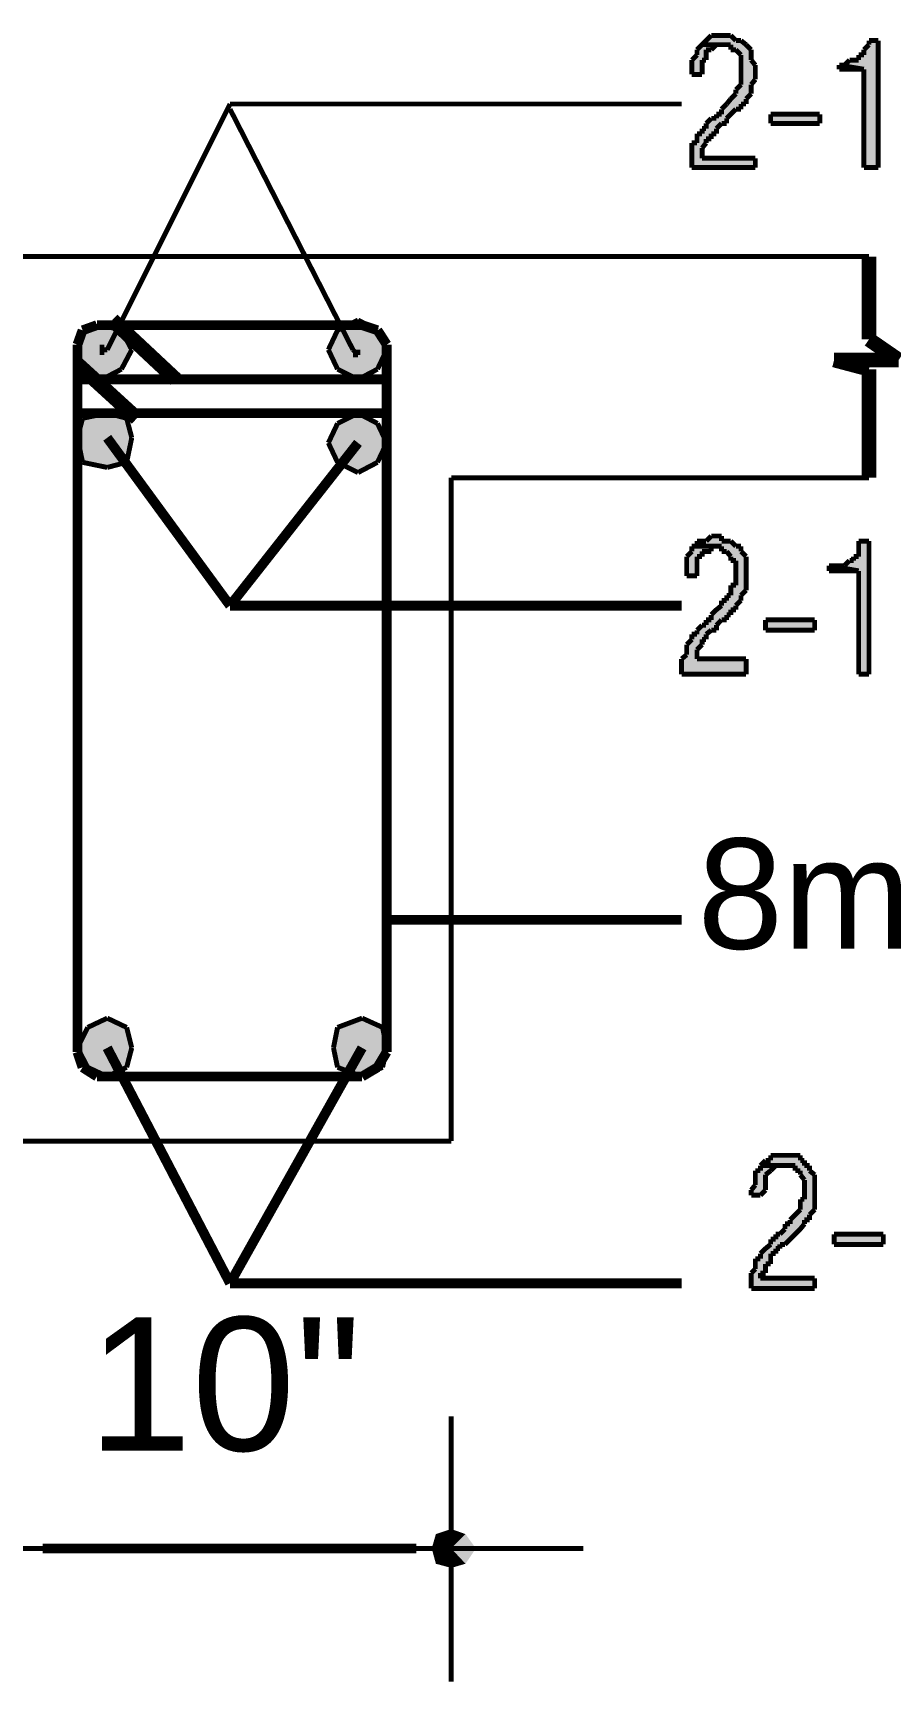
# Model space of a CAD drawing. Header units: millimetres. Extents: x 5 to 350, y 3 to 213.
# Drawn here: x 197.35 to 212.13, y 33.31 to 61.76 of the extents above; entities that cross this region are included whole.
import ezdxf

# ---------------------------------------------------------------- set-up
doc = ezdxf.new("R2010")
doc.units = ezdxf.units.MM
for name, color, linetype in [('H', 251, 'Continuous'), ('P', 255, 'Continuous'), ('T', 255, 'Continuous')]:
    doc.layers.add(name, color=color, linetype=linetype)
doc.styles.get("Standard").update_dxf_attribs({"font": 'arial.ttf'})

msp = doc.modelspace()

# ---------------------------------------------------------------- hatches: boundary and pattern name
at = {"layer": 'H', "linetype": 'Continuous'}
for points in [[(208.703, 59.443), (208.703, 59.866), (208.792, 59.866), (208.792, 60.025), (208.88, 60.025), (208.88, 60.113), (208.95, 60.113), (208.95, 60.202), (209.038, 60.29), (209.127, 60.29), (209.127, 60.36), (209.215, 60.36), (209.215, 60.448), (209.462, 60.713), (209.462, 60.784), (209.55, 60.872), (209.55, 61.383), (209.462, 61.472), (209.374, 61.472), (209.374, 61.56), (208.88, 61.56), (209.038, 61.718), (209.374, 61.718), (209.462, 61.63), (209.55, 61.63), (209.726, 61.472), (209.726, 61.295), (209.797, 61.207), (209.797, 60.96), (209.726, 60.872), (209.726, 60.713), (209.638, 60.625), (209.638, 60.537), (209.55, 60.537), (209.55, 60.448), (209.462, 60.448), (209.303, 60.29), (209.303, 60.202), (209.215, 60.202), (209.127, 60.113), (209.127, 60.025), (209.038, 60.025), (209.038, 59.937), (208.95, 59.937), (208.95, 59.866), (208.88, 59.778), (208.88, 59.602), (209.797, 59.602), (209.797, 59.443), (208.703, 59.443)], [(208.703, 61.048), (208.703, 61.295), (208.792, 61.383), (208.792, 61.472), (208.88, 61.56), (209.127, 61.56), (209.038, 61.472), (208.95, 61.472), (208.95, 61.295), (208.88, 61.295), (208.88, 61.048), (208.703, 61.048)], [(211.667, 59.443), (211.667, 61.136), (211.243, 61.207), (211.332, 61.207), (211.42, 61.295), (211.578, 61.295), (211.578, 61.383), (211.667, 61.383), (211.667, 61.472), (211.755, 61.56), (211.755, 61.63), (211.914, 61.63), (211.914, 59.443), (211.667, 59.443)], [(211.243, 61.136), (211.243, 61.207), (211.667, 61.136), (211.243, 61.136)], [(210.062, 60.202), (210.062, 60.36), (210.908, 60.36), (210.908, 60.202), (210.062, 60.202)], [(198.12, 56.303), (198.208, 56.638), (199.055, 56.303), (198.12, 56.303)], [(198.208, 56.638), (198.543, 56.727), (198.878, 56.638), (198.208, 56.638)], [(199.055, 56.303), (198.208, 56.638), (198.878, 56.638), (199.055, 56.303)], [(202.442, 56.303), (202.6, 56.638), (203.447, 56.303), (202.442, 56.303)], [(202.6, 56.638), (202.953, 56.815), (203.288, 56.638), (202.6, 56.638)], [(203.447, 56.303), (202.6, 56.638), (203.288, 56.638), (203.447, 56.303)], [(198.208, 55.968), (198.12, 56.303), (198.878, 55.968), (198.208, 55.968)], [(198.878, 55.968), (198.12, 56.303), (199.055, 56.303), (198.878, 55.968)], [(202.6, 55.968), (202.442, 56.303), (203.288, 55.968), (202.6, 55.968)], [(203.288, 55.968), (202.442, 56.303), (203.447, 56.303), (203.288, 55.968)], [(198.543, 55.792), (198.208, 55.968), (198.878, 55.968), (198.543, 55.792)], [(202.953, 55.792), (202.6, 55.968), (203.288, 55.968), (202.953, 55.792)], [(198.208, 55.122), (198.632, 55.21), (198.967, 55.122), (198.208, 55.122)], [(202.6, 55.033), (202.953, 55.21), (203.288, 55.033), (202.6, 55.033)], [(198.12, 54.786), (198.208, 55.122), (199.055, 54.786), (198.12, 54.786)], [(199.055, 54.786), (198.208, 55.122), (198.967, 55.122), (199.055, 54.786)], [(202.442, 54.698), (202.6, 55.033), (203.447, 54.698), (202.442, 54.698)], [(203.447, 54.698), (202.6, 55.033), (203.288, 55.033), (203.447, 54.698)], [(198.208, 54.363), (198.12, 54.786), (198.967, 54.363), (198.208, 54.363)], [(198.967, 54.363), (198.12, 54.786), (199.055, 54.786), (198.967, 54.363)], [(202.6, 54.363), (202.442, 54.698), (203.288, 54.363), (202.6, 54.363)], [(203.288, 54.363), (202.442, 54.698), (203.447, 54.698), (203.288, 54.363)], [(198.632, 54.275), (198.208, 54.363), (198.967, 54.363), (198.632, 54.275)], [(202.953, 54.187), (202.6, 54.363), (203.288, 54.363), (202.953, 54.187)], [(208.527, 50.712), (208.527, 50.976), (208.615, 51.047), (208.615, 51.223), (208.703, 51.312), (208.703, 51.4), (208.792, 51.4), (208.792, 51.47), (208.88, 51.558), (208.95, 51.558), (208.95, 51.647), (209.038, 51.647), (209.038, 51.735), (209.215, 51.894), (209.215, 51.982), (209.303, 51.982), (209.303, 52.07), (209.374, 52.07), (209.374, 52.246), (209.462, 52.246), (209.462, 52.67), (209.374, 52.67), (209.374, 52.74), (209.303, 52.828), (209.215, 52.828), (209.215, 52.917), (208.792, 52.917), (208.792, 53.005), (208.95, 53.005), (209.038, 53.093), (209.215, 53.093), (209.215, 53.005), (209.374, 53.005), (209.462, 52.917), (209.55, 52.917), (209.55, 52.828), (209.638, 52.74), (209.638, 52.158), (209.55, 52.07), (209.55, 51.982), (209.462, 51.894), (209.462, 51.823), (209.374, 51.823), (209.374, 51.735), (209.303, 51.735), (209.303, 51.647), (209.215, 51.647), (209.127, 51.558), (209.127, 51.47), (209.038, 51.47), (208.95, 51.4), (208.95, 51.312), (208.88, 51.312), (208.88, 51.223), (208.792, 51.135), (208.792, 50.976), (209.638, 50.976), (209.638, 50.712), (208.527, 50.712)], [(208.615, 52.405), (208.615, 52.74), (208.703, 52.828), (208.703, 52.917), (209.038, 52.917), (209.038, 52.828), (208.88, 52.828), (208.88, 52.74), (208.792, 52.74), (208.792, 52.405), (208.615, 52.405)], [(211.578, 50.712), (211.578, 52.493), (211.067, 52.582), (211.332, 52.582), (211.42, 52.67), (211.49, 52.67), (211.49, 52.74), (211.578, 52.74), (211.578, 53.005), (211.755, 53.005), (211.755, 50.712), (211.578, 50.712)], [(211.067, 52.493), (211.067, 52.582), (211.578, 52.493), (211.067, 52.493)], [(209.973, 51.47), (209.973, 51.647), (210.82, 51.647), (210.82, 51.47), (209.973, 51.47)], [(198.296, 44.626), (198.632, 44.785), (198.967, 44.626), (198.296, 44.626)], [(202.6, 44.626), (202.953, 44.785), (203.376, 44.626), (202.6, 44.626)], [(198.12, 44.274), (198.296, 44.626), (199.055, 44.274), (198.12, 44.274)], [(199.055, 44.274), (198.296, 44.626), (198.967, 44.626), (199.055, 44.274)], [(202.53, 44.274), (202.6, 44.626), (203.447, 44.274), (202.53, 44.274)], [(203.447, 44.274), (202.6, 44.626), (203.376, 44.626), (203.447, 44.274)], [(198.296, 43.938), (198.12, 44.274), (198.967, 43.938), (198.296, 43.938)], [(198.967, 43.938), (198.12, 44.274), (199.055, 44.274), (198.967, 43.938)], [(202.6, 43.938), (202.53, 44.274), (203.376, 43.938), (202.6, 43.938)], [(203.376, 43.938), (202.53, 44.274), (203.447, 44.274), (203.376, 43.938)], [(198.632, 43.78), (198.296, 43.938), (198.967, 43.938), (198.632, 43.78)], [(202.953, 43.78), (202.6, 43.938), (203.376, 43.938), (202.953, 43.78)], [(209.726, 40.128), (209.726, 40.393), (209.797, 40.464), (209.797, 40.64), (209.885, 40.64), (209.885, 40.728), (210.062, 40.887), (210.062, 40.975), (210.15, 40.975), (210.15, 41.063), (210.22, 41.063), (210.308, 41.152), (210.308, 41.24), (210.397, 41.24), (210.397, 41.31), (210.573, 41.487), (210.573, 41.663), (210.644, 41.663), (210.644, 41.998), (210.573, 42.086), (210.573, 42.157), (210.485, 42.157), (210.485, 42.245), (209.885, 42.245), (209.973, 42.333), (210.062, 42.333), (210.062, 42.422), (210.573, 42.422), (210.573, 42.333), (210.644, 42.333), (210.644, 42.245), (210.732, 42.245), (210.732, 42.157), (210.82, 42.086), (210.82, 41.487), (210.732, 41.398), (210.732, 41.31), (210.644, 41.31), (210.644, 41.24), (210.308, 40.887), (210.22, 40.887), (210.22, 40.816), (210.15, 40.816), (210.15, 40.728), (210.062, 40.728), (210.062, 40.552), (209.973, 40.552), (209.973, 40.393), (209.885, 40.393), (209.885, 40.305), (210.82, 40.305), (210.82, 40.128), (209.726, 40.128)], [(209.726, 41.734), (209.726, 41.822), (209.797, 41.91), (209.797, 42.157), (209.885, 42.157), (209.885, 42.245), (210.15, 42.245), (209.973, 42.086), (209.973, 41.822), (209.885, 41.734), (209.726, 41.734)], [(211.155, 40.887), (211.155, 41.063), (212.002, 41.063), (212.002, 40.887), (211.155, 40.887)], [(204.223, 35.648), (204.294, 35.895), (204.558, 35.648), (204.223, 35.648)], [(204.558, 35.648), (204.294, 35.895), (204.558, 35.983), (204.558, 35.648)], [(204.558, 35.648), (204.558, 35.983), (204.805, 35.895), (204.558, 35.648)], [(204.558, 35.648), (204.805, 35.895), (204.982, 35.648), (204.558, 35.648)], [(204.294, 35.384), (204.223, 35.648), (204.558, 35.648), (204.294, 35.384)], [(204.558, 35.313), (204.294, 35.384), (204.558, 35.648), (204.558, 35.313)], [(204.558, 35.313), (204.558, 35.648), (204.805, 35.384), (204.558, 35.313)], [(204.805, 35.384), (204.558, 35.648), (204.982, 35.648), (204.805, 35.384)]]:
    msp.add_hatch(color=256, dxfattribs=at).paths.add_polyline_path(points)

# ---------------------------------------------------------------- linework, layer by layer
at = {"layer": 'P'}
for points, const_width in [([(209.038, 61.718), (208.95, 61.63)], 0.085), ([(209.127, 61.718), (209.038, 61.718)], 0.085), ([(209.215, 61.718), (209.127, 61.718)], 0.085), ([(209.303, 61.718), (209.215, 61.718)], 0.085), ([(209.374, 61.718), (209.303, 61.718)], 0.085), ([(209.462, 61.63), (209.374, 61.718)], 0.085), ([(208.88, 61.56), (208.792, 61.472)], 0.085), ([(208.792, 61.472), (208.792, 61.383)], 0.085), ([(208.95, 61.63), (208.88, 61.56)], 0.085), ([(209.215, 61.56), (208.88, 61.56)], 0.085), ([(208.88, 61.56), (209.215, 61.56)], 0.085), ([(208.95, 61.383), (208.95, 61.472)], 0.085), ([(208.95, 61.472), (209.038, 61.472)], 0.085), ([(209.038, 61.472), (209.127, 61.56)], 0.085), ([(209.127, 61.56), (209.215, 61.56)], 0.085), ([(209.215, 61.56), (209.215, 61.56)], 0.085), ([(209.215, 61.56), (209.303, 61.56)], 0.085), ([(209.303, 61.56), (209.374, 61.56)], 0.085), ([(209.374, 61.56), (209.374, 61.472)], 0.085), ([(209.374, 61.472), (209.462, 61.472)], 0.085), ([(209.55, 61.63), (209.462, 61.63)], 0.085), ([(209.462, 61.472), (209.55, 61.383)], 0.085), ([(209.638, 61.56), (209.55, 61.63)], 0.085), ([(209.726, 61.472), (209.638, 61.56)], 0.085), ([(209.726, 61.383), (209.726, 61.472)], 0.085), ([(211.755, 61.56), (211.667, 61.472)], 0.085), ([(211.667, 61.472), (211.667, 61.383)], 0.085), ([(211.914, 61.63), (211.755, 61.63)], 0.085), ([(211.755, 61.63), (211.755, 61.56)], 0.085), ([(211.914, 59.443), (211.914, 61.63)], 0.085), ([(208.792, 61.383), (208.703, 61.295)], 0.085), ([(208.703, 61.295), (208.703, 61.207)], 0.085), ([(208.703, 61.207), (208.703, 61.136)], 0.085), ([(208.703, 61.136), (208.703, 61.048)], 0.085), ([(208.88, 61.207), (208.88, 61.295)], 0.085), ([(208.88, 61.295), (208.95, 61.295)], 0.085), ([(208.88, 61.136), (208.88, 61.207)], 0.085), ([(208.88, 61.048), (208.88, 61.136)], 0.085), ([(208.95, 61.295), (208.95, 61.383)], 0.085), ([(209.55, 61.383), (209.55, 61.295)], 0.085), ([(209.55, 61.295), (209.55, 61.207)], 0.085), ([(209.55, 61.207), (209.55, 61.136)], 0.085), ([(209.55, 61.136), (209.55, 61.048)], 0.085), ([(209.726, 61.295), (209.726, 61.383)], 0.085), ([(209.797, 61.207), (209.726, 61.295)], 0.085), ([(209.797, 61.136), (209.797, 61.207)], 0.085), ([(209.797, 61.048), (209.797, 61.136)], 0.085), ([(211.243, 61.207), (211.243, 61.136)], 0.085), ([(211.667, 61.136), (211.243, 61.207)], 0.085), ([(211.332, 61.207), (211.243, 61.207)], 0.085), ([(211.243, 61.207), (211.667, 61.136)], 0.085), ([(211.243, 61.136), (211.332, 61.136)], 0.085), ([(211.42, 61.295), (211.332, 61.207)], 0.085), ([(211.332, 61.136), (211.42, 61.136)], 0.085), ([(211.49, 61.295), (211.42, 61.295)], 0.085), ([(211.42, 61.136), (211.49, 61.136)], 0.085), ([(211.578, 61.295), (211.49, 61.295)], 0.085), ([(211.49, 61.136), (211.578, 61.136)], 0.085), ([(211.667, 61.383), (211.578, 61.383)], 0.085), ([(211.578, 61.383), (211.578, 61.295)], 0.085), ([(211.578, 61.136), (211.667, 61.136)], 0.085), ([(211.667, 61.136), (211.667, 61.136)], 0.085), ([(211.667, 61.136), (211.667, 59.443)], 0.085), ([(208.703, 61.048), (208.88, 61.048)], 0.085), ([(209.55, 60.872), (209.462, 60.784)], 0.085), ([(209.55, 61.048), (209.55, 60.96)], 0.085), ([(209.55, 60.96), (209.55, 60.872)], 0.085), ([(209.726, 60.872), (209.797, 60.96)], 0.085), ([(209.726, 60.784), (209.726, 60.872)], 0.085), ([(209.797, 60.96), (209.797, 61.048)], 0.085), ([(209.374, 60.625), (209.303, 60.537)], 0.085), ([(209.462, 60.713), (209.374, 60.625)], 0.085), ([(209.462, 60.784), (209.462, 60.713)], 0.085), ([(209.638, 60.625), (209.726, 60.713)], 0.085), ([(209.638, 60.537), (209.638, 60.625)], 0.085), ([(209.726, 60.713), (209.726, 60.784)], 0.085), ([(198.632, 56.303), (200.748, 60.537)], 0.085), ([(200.748, 60.537), (208.527, 60.537)], 0.085), ([(202.865, 56.303), (200.748, 60.448)], 0.085), ([(209.038, 60.29), (208.95, 60.202)], 0.085), ([(209.127, 60.29), (209.038, 60.29)], 0.085), ([(209.215, 60.36), (209.127, 60.36)], 0.085), ([(209.127, 60.36), (209.127, 60.29)], 0.085), ([(209.303, 60.537), (209.215, 60.448)], 0.085), ([(209.215, 60.448), (209.215, 60.36)], 0.085), ([(209.303, 60.29), (209.374, 60.36)], 0.085), ([(209.303, 60.202), (209.303, 60.29)], 0.085), ([(209.374, 60.36), (209.462, 60.448)], 0.085), ([(209.462, 60.448), (209.55, 60.448)], 0.085), ([(209.55, 60.448), (209.55, 60.537)], 0.085), ([(209.55, 60.537), (209.638, 60.537)], 0.085), ([(210.062, 60.202), (210.062, 60.36)], 0.085), ([(210.062, 60.36), (210.908, 60.36)], 0.085), ([(210.908, 60.36), (210.908, 60.202)], 0.085), ([(208.88, 60.025), (208.792, 60.025)], 0.085), ([(208.792, 60.025), (208.792, 59.937)], 0.085), ([(208.95, 60.113), (208.88, 60.113)], 0.085), ([(208.88, 60.113), (208.88, 60.025)], 0.085), ([(208.95, 60.202), (208.95, 60.113)], 0.085), ([(209.038, 59.937), (209.038, 60.025)], 0.085), ([(209.038, 60.025), (209.127, 60.025)], 0.085), ([(209.127, 60.113), (209.215, 60.202)], 0.085), ([(209.127, 60.025), (209.127, 60.113)], 0.085), ([(209.215, 60.202), (209.303, 60.202)], 0.085), ([(210.908, 60.202), (210.062, 60.202)], 0.085), ([(210.062, 60.202), (210.062, 60.202)], 0.085), ([(208.792, 59.866), (208.703, 59.866)], 0.085), ([(208.703, 59.866), (208.703, 59.778)], 0.085), ([(208.703, 59.778), (208.703, 59.69)], 0.085), ([(208.792, 59.937), (208.792, 59.866)], 0.085), ([(208.88, 59.778), (208.95, 59.866)], 0.085), ([(208.88, 59.69), (208.88, 59.778)], 0.085), ([(208.95, 59.866), (208.95, 59.937)], 0.085), ([(208.95, 59.937), (209.038, 59.937)], 0.085), ([(208.703, 59.69), (208.703, 59.602)], 0.085), ([(208.703, 59.602), (208.703, 59.514)], 0.085), ([(208.703, 59.514), (208.703, 59.443)], 0.085), ([(208.703, 59.443), (209.797, 59.443)], 0.085), ([(208.88, 59.602), (208.88, 59.69)], 0.085), ([(209.797, 59.602), (208.88, 59.602)], 0.085), ([(209.797, 59.443), (209.797, 59.602)], 0.085), ([(211.667, 59.443), (211.914, 59.443)], 0.085), ([(211.755, 56.48), (211.755, 57.908)], 0.254), ([(211.755, 57.908), (190.676, 57.908)], 0.085), ([(198.72, 56.815), (199.813, 55.792)], 0.254), ([(198.208, 56.638), (198.12, 56.392)], 0.169), ([(198.208, 56.638), (198.12, 56.303)], 0.085), ([(198.455, 56.727), (198.208, 56.638)], 0.169), ([(198.543, 56.727), (198.208, 56.638)], 0.085), ([(203.024, 56.727), (198.455, 56.727)], 0.169), ([(198.878, 56.638), (198.543, 56.727)], 0.085), ([(199.055, 56.303), (198.878, 56.638)], 0.085), ([(202.6, 56.638), (202.442, 56.303)], 0.085), ([(202.953, 56.815), (202.6, 56.638)], 0.085), ([(203.288, 56.638), (202.953, 56.815)], 0.085), ([(203.288, 56.638), (203.024, 56.727)], 0.169), ([(203.447, 56.392), (203.288, 56.638)], 0.169), ([(203.447, 56.303), (203.288, 56.638)], 0.085), ([(198.12, 56.392), (198.12, 44.203)], 0.169), ([(198.12, 56.303), (198.208, 55.968)], 0.085), ([(198.543, 56.303), (198.543, 56.392)], 0.085), ([(198.632, 56.303), (198.543, 56.303)], 0.085), ([(198.543, 56.303), (198.543, 56.215)], 0.085), ([(198.543, 56.303), (198.632, 56.303)], 0.085), ([(198.878, 55.968), (199.055, 56.303)], 0.085), ([(199.055, 56.303), (199.055, 56.303)], 0.085), ([(202.442, 56.303), (202.6, 55.968)], 0.085), ([(202.953, 56.215), (202.865, 56.303)], 0.085), ([(202.953, 56.215), (202.953, 56.303)], 0.085), ([(202.953, 56.215), (202.953, 56.303)], 0.085), ([(203.288, 55.968), (203.447, 56.303)], 0.085), ([(203.447, 44.203), (203.447, 56.392)], 0.169), ([(203.447, 56.303), (203.447, 56.303)], 0.085), ([(212.266, 56.127), (211.755, 56.48)], 0.254), ([(198.12, 56.056), (199.143, 55.122)], 0.254), ([(202.865, 56.215), (202.953, 56.215)], 0.085), ([(211.755, 55.968), (211.155, 56.127)], 0.254), ([(211.155, 56.127), (212.266, 56.127)], 0.254), ([(211.755, 54.098), (211.755, 55.968)], 0.254), ([(198.12, 55.792), (203.447, 55.792)], 0.169), ([(198.208, 55.968), (198.543, 55.792)], 0.085), ([(198.543, 55.792), (198.878, 55.968)], 0.085), ([(202.6, 55.968), (202.953, 55.792)], 0.085), ([(202.953, 55.792), (203.288, 55.968)], 0.085), ([(198.12, 55.21), (203.447, 55.21)], 0.169), ([(198.632, 55.21), (198.208, 55.122)], 0.085), ([(198.967, 55.122), (198.632, 55.21)], 0.085), ([(202.953, 55.21), (202.6, 55.033)], 0.085), ([(203.288, 55.033), (202.953, 55.21)], 0.085), ([(198.208, 55.122), (198.12, 54.786)], 0.085), ([(199.055, 54.786), (198.967, 55.122)], 0.085), ([(202.6, 55.033), (202.442, 54.698)], 0.085), ([(203.447, 54.698), (203.288, 55.033)], 0.085), ([(198.12, 54.786), (198.208, 54.363)], 0.085), ([(200.748, 51.894), (198.632, 54.786)], 0.169), ([(198.967, 54.363), (199.055, 54.786)], 0.085), ([(199.055, 54.786), (199.055, 54.786)], 0.085), ([(200.748, 51.894), (202.953, 54.698)], 0.169), ([(202.442, 54.698), (202.6, 54.363)], 0.085), ([(203.288, 54.363), (203.447, 54.698)], 0.085), ([(203.447, 54.698), (203.447, 54.698)], 0.085), ([(198.208, 54.363), (198.632, 54.275)], 0.085), ([(198.632, 54.275), (198.967, 54.363)], 0.085), ([(202.6, 54.363), (202.953, 54.187)], 0.085), ([(202.953, 54.187), (203.288, 54.363)], 0.085), ([(204.558, 42.668), (204.558, 54.098)], 0.085), ([(211.755, 54.098), (204.558, 54.098)], 0.085), ([(208.703, 52.917), (208.703, 52.828)], 0.085), ([(209.127, 52.917), (208.703, 52.917)], 0.085), ([(208.792, 52.917), (208.703, 52.917)], 0.085), ([(208.703, 52.917), (209.127, 52.917)], 0.085), ([(208.88, 53.005), (208.792, 53.005)], 0.085), ([(208.792, 53.005), (208.792, 52.917)], 0.085), ([(208.95, 53.005), (208.88, 53.005)], 0.085), ([(209.038, 53.093), (208.95, 53.005)], 0.085), ([(209.127, 53.093), (209.038, 53.093)], 0.085), ([(209.038, 52.828), (209.038, 52.917)], 0.085), ([(209.038, 52.917), (209.127, 52.917)], 0.085), ([(209.215, 53.093), (209.127, 53.093)], 0.085), ([(209.127, 52.917), (209.215, 52.917)], 0.085), ([(209.215, 53.005), (209.215, 53.093)], 0.085), ([(209.303, 53.005), (209.215, 53.005)], 0.085), ([(209.215, 52.917), (209.215, 52.828)], 0.085), ([(209.374, 53.005), (209.303, 53.005)], 0.085), ([(209.462, 52.917), (209.374, 53.005)], 0.085), ([(209.55, 52.917), (209.462, 52.917)], 0.085), ([(209.55, 52.828), (209.55, 52.917)], 0.085), ([(211.755, 53.005), (211.578, 53.005)], 0.085), ([(211.578, 53.005), (211.578, 52.917)], 0.085), ([(211.578, 52.917), (211.578, 52.828)], 0.085), ([(211.755, 50.712), (211.755, 53.005)], 0.085), ([(208.703, 52.828), (208.615, 52.74)], 0.085), ([(208.615, 52.74), (208.615, 52.67)], 0.085), ([(208.615, 52.67), (208.615, 52.582)], 0.085), ([(208.792, 52.67), (208.792, 52.74)], 0.085), ([(208.792, 52.74), (208.88, 52.74)], 0.085), ([(208.792, 52.582), (208.792, 52.67)], 0.085), ([(208.88, 52.74), (208.88, 52.828)], 0.085), ([(208.88, 52.828), (208.95, 52.828)], 0.085), ([(208.95, 52.828), (209.038, 52.828)], 0.085), ([(209.215, 52.828), (209.303, 52.828)], 0.085), ([(209.303, 52.828), (209.374, 52.74)], 0.085), ([(209.374, 52.74), (209.374, 52.67)], 0.085), ([(209.374, 52.67), (209.462, 52.67)], 0.085), ([(209.462, 52.67), (209.462, 52.582)], 0.085), ([(209.638, 52.74), (209.55, 52.828)], 0.085), ([(209.638, 52.67), (209.638, 52.74)], 0.085), ([(209.638, 52.582), (209.638, 52.67)], 0.085), ([(211.42, 52.67), (211.332, 52.582)], 0.085), ([(211.49, 52.67), (211.42, 52.67)], 0.085), ([(211.578, 52.74), (211.49, 52.74)], 0.085), ([(211.49, 52.74), (211.49, 52.67)], 0.085), ([(211.578, 52.828), (211.578, 52.74)], 0.085), ([(208.615, 52.582), (208.615, 52.493)], 0.085), ([(208.615, 52.493), (208.615, 52.405)], 0.085), ([(208.615, 52.405), (208.792, 52.405)], 0.085), ([(208.792, 52.493), (208.792, 52.582)], 0.085), ([(208.792, 52.405), (208.792, 52.493)], 0.085), ([(209.462, 52.582), (209.462, 52.493)], 0.085), ([(209.462, 52.493), (209.462, 52.405)], 0.085), ([(209.462, 52.405), (209.462, 52.317)], 0.085), ([(209.462, 52.317), (209.462, 52.246)], 0.085), ([(209.638, 52.493), (209.638, 52.582)], 0.085), ([(209.638, 52.405), (209.638, 52.493)], 0.085), ([(209.638, 52.317), (209.638, 52.405)], 0.085), ([(209.638, 52.246), (209.638, 52.317)], 0.085), ([(211.067, 52.582), (211.067, 52.493)], 0.085), ([(211.578, 52.493), (211.067, 52.582)], 0.085), ([(211.155, 52.582), (211.067, 52.582)], 0.085), ([(211.067, 52.582), (211.578, 52.493)], 0.085), ([(211.067, 52.493), (211.155, 52.493)], 0.085), ([(211.243, 52.582), (211.155, 52.582)], 0.085), ([(211.155, 52.493), (211.243, 52.493)], 0.085), ([(211.332, 52.582), (211.243, 52.582)], 0.085), ([(211.243, 52.493), (211.332, 52.493)], 0.085), ([(211.332, 52.493), (211.42, 52.493)], 0.085), ([(211.42, 52.493), (211.49, 52.493)], 0.085), ([(211.49, 52.493), (211.578, 52.493)], 0.085), ([(211.578, 52.493), (211.578, 50.712)], 0.085), ([(209.374, 52.07), (209.303, 52.07)], 0.085), ([(209.303, 52.07), (209.303, 51.982)], 0.085), ([(209.462, 52.246), (209.374, 52.246)], 0.085), ([(209.374, 52.246), (209.374, 52.158)], 0.085), ([(209.374, 52.158), (209.374, 52.07)], 0.085), ([(209.55, 52.07), (209.638, 52.158)], 0.085), ([(209.55, 51.982), (209.55, 52.07)], 0.085), ([(209.638, 52.158), (209.638, 52.246)], 0.085), ([(208.527, 51.894), (200.748, 51.894)], 0.169), ([(209.127, 51.823), (209.038, 51.735)], 0.085), ([(209.038, 51.735), (209.038, 51.647)], 0.085), ([(209.215, 51.894), (209.127, 51.823)], 0.085), ([(209.303, 51.982), (209.215, 51.982)], 0.085), ([(209.215, 51.982), (209.215, 51.894)], 0.085), ([(209.303, 51.647), (209.303, 51.735)], 0.085), ([(209.303, 51.735), (209.374, 51.735)], 0.085), ([(209.374, 51.735), (209.374, 51.823)], 0.085), ([(209.374, 51.823), (209.462, 51.823)], 0.085), ([(209.462, 51.894), (209.55, 51.982)], 0.085), ([(209.462, 51.823), (209.462, 51.894)], 0.085), ([(208.88, 51.558), (208.792, 51.47)], 0.085), ([(208.792, 51.47), (208.792, 51.4)], 0.085), ([(208.95, 51.558), (208.88, 51.558)], 0.085), ([(209.038, 51.647), (208.95, 51.647)], 0.085), ([(208.95, 51.647), (208.95, 51.558)], 0.085), ([(208.95, 51.4), (209.038, 51.47)], 0.085), ([(209.038, 51.47), (209.127, 51.47)], 0.085), ([(209.127, 51.558), (209.215, 51.647)], 0.085), ([(209.127, 51.47), (209.127, 51.558)], 0.085), ([(209.215, 51.647), (209.303, 51.647)], 0.085), ([(209.973, 51.47), (209.973, 51.647)], 0.085), ([(209.973, 51.647), (210.82, 51.647)], 0.085), ([(210.82, 51.47), (209.973, 51.47)], 0.085), ([(209.973, 51.47), (209.973, 51.47)], 0.085), ([(210.82, 51.647), (210.82, 51.47)], 0.085), ([(208.703, 51.312), (208.615, 51.223)], 0.085), ([(208.615, 51.223), (208.615, 51.135)], 0.085), ([(208.792, 51.4), (208.703, 51.4)], 0.085), ([(208.703, 51.4), (208.703, 51.312)], 0.085), ([(208.792, 51.135), (208.88, 51.223)], 0.085), ([(208.88, 51.223), (208.88, 51.312)], 0.085), ([(208.88, 51.312), (208.95, 51.312)], 0.085), ([(208.95, 51.312), (208.95, 51.4)], 0.085), ([(208.615, 51.047), (208.527, 50.976)], 0.085), ([(208.527, 50.976), (208.527, 50.888)], 0.085), ([(208.527, 50.888), (208.527, 50.8)], 0.085), ([(208.615, 51.135), (208.615, 51.047)], 0.085), ([(208.792, 51.047), (208.792, 51.135)], 0.085), ([(208.792, 50.976), (208.792, 51.047)], 0.085), ([(209.638, 50.976), (208.792, 50.976)], 0.085), ([(209.638, 50.712), (209.638, 50.976)], 0.085), ([(208.527, 50.8), (208.527, 50.712)], 0.085), ([(208.527, 50.712), (209.638, 50.712)], 0.085), ([(211.578, 50.712), (211.755, 50.712)], 0.085), ([(203.447, 46.478), (208.527, 46.478)], 0.169), ([(198.296, 44.626), (198.12, 44.274)], 0.085), ([(198.632, 44.785), (198.296, 44.626)], 0.085), ([(198.967, 44.626), (198.632, 44.785)], 0.085), ([(199.055, 44.274), (198.967, 44.626)], 0.085), ([(202.6, 44.626), (202.53, 44.274)], 0.085), ([(203.024, 44.785), (202.6, 44.626)], 0.085), ([(203.376, 44.626), (203.024, 44.785)], 0.085), ([(203.447, 44.274), (203.376, 44.626)], 0.085), ([(198.12, 44.203), (198.208, 43.938)], 0.169), ([(198.12, 44.274), (198.296, 43.938)], 0.085), ([(198.632, 44.274), (200.748, 40.217)], 0.169), ([(198.967, 43.938), (199.055, 44.274)], 0.085), ([(199.055, 44.274), (199.055, 44.274)], 0.085), ([(200.748, 40.217), (203.024, 44.274)], 0.169), ([(202.53, 44.274), (202.6, 43.938)], 0.085), ([(203.288, 43.938), (203.447, 44.203)], 0.169), ([(203.376, 43.938), (203.447, 44.274)], 0.085), ([(203.447, 44.274), (203.447, 44.274)], 0.085), ([(198.208, 43.938), (198.455, 43.78)], 0.169), ([(198.296, 43.938), (198.632, 43.78)], 0.085), ([(198.455, 43.78), (203.024, 43.78)], 0.169), ([(198.455, 43.78), (203.024, 43.78)], 0.085), ([(198.632, 43.78), (198.967, 43.938)], 0.085), ([(202.6, 43.938), (203.024, 43.78)], 0.085), ([(203.024, 43.78), (203.288, 43.938)], 0.169), ([(203.024, 43.78), (203.376, 43.938)], 0.085), ([(196.938, 42.668), (204.558, 42.668)], 0.085), ([(210.15, 42.422), (210.062, 42.422)], 0.085), ([(210.062, 42.422), (210.062, 42.333)], 0.085), ([(210.22, 42.422), (210.15, 42.422)], 0.085), ([(210.308, 42.422), (210.22, 42.422)], 0.085), ([(210.397, 42.422), (210.308, 42.422)], 0.085), ([(210.308, 42.422), (210.308, 42.422)], 0.085), ([(210.485, 42.422), (210.397, 42.422)], 0.085), ([(210.573, 42.422), (210.485, 42.422)], 0.085), ([(210.573, 42.333), (210.573, 42.422)], 0.085), ([(209.885, 42.157), (209.797, 42.157)], 0.085), ([(209.797, 42.157), (209.797, 42.086)], 0.085), ([(209.797, 42.086), (209.797, 41.998)], 0.085), ([(209.973, 42.333), (209.885, 42.245)], 0.085), ([(209.885, 42.245), (209.885, 42.157)], 0.085), ([(210.308, 42.245), (209.885, 42.245)], 0.085), ([(209.885, 42.245), (210.308, 42.245)], 0.085), ([(210.062, 42.333), (209.973, 42.333)], 0.085), ([(209.973, 42.086), (210.062, 42.157)], 0.085), ([(209.973, 41.998), (209.973, 42.086)], 0.085), ([(210.062, 42.157), (210.15, 42.245)], 0.085), ([(210.15, 42.245), (210.22, 42.245)], 0.085), ([(210.22, 42.245), (210.308, 42.245)], 0.085), ([(210.308, 42.245), (210.397, 42.245)], 0.085), ([(210.397, 42.245), (210.485, 42.245)], 0.085), ([(210.485, 42.245), (210.485, 42.157)], 0.085), ([(210.485, 42.157), (210.573, 42.157)], 0.085), ([(210.644, 42.333), (210.573, 42.333)], 0.085), ([(210.573, 42.157), (210.573, 42.086)], 0.085), ([(210.573, 42.086), (210.644, 41.998)], 0.085), ([(210.644, 42.245), (210.644, 42.333)], 0.085), ([(210.732, 42.245), (210.644, 42.245)], 0.085), ([(210.732, 42.157), (210.732, 42.245)], 0.085), ([(210.82, 42.086), (210.732, 42.157)], 0.085), ([(210.82, 41.998), (210.82, 42.086)], 0.085), ([(209.797, 41.91), (209.726, 41.822)], 0.085), ([(209.726, 41.822), (209.726, 41.734)], 0.085), ([(209.797, 41.998), (209.797, 41.91)], 0.085), ([(209.885, 41.734), (209.973, 41.822)], 0.085), ([(209.973, 41.91), (209.973, 41.998)], 0.085), ([(209.973, 41.822), (209.973, 41.91)], 0.085), ([(210.644, 41.998), (210.644, 41.91)], 0.085), ([(210.644, 41.91), (210.644, 41.822)], 0.085), ([(210.644, 41.822), (210.644, 41.734)], 0.085), ([(210.82, 41.91), (210.82, 41.998)], 0.085), ([(210.82, 41.822), (210.82, 41.91)], 0.085), ([(210.82, 41.734), (210.82, 41.822)], 0.085), ([(209.726, 41.734), (209.885, 41.734)], 0.085), ([(210.644, 41.663), (210.573, 41.663)], 0.085), ([(210.573, 41.663), (210.573, 41.575)], 0.085), ([(210.573, 41.575), (210.573, 41.487)], 0.085), ([(210.644, 41.734), (210.644, 41.663)], 0.085), ([(210.82, 41.663), (210.82, 41.734)], 0.085), ([(210.82, 41.575), (210.82, 41.663)], 0.085), ([(210.82, 41.487), (210.82, 41.575)], 0.085), ([(210.397, 41.24), (210.308, 41.24)], 0.085), ([(210.308, 41.24), (210.308, 41.152)], 0.085), ([(210.485, 41.398), (210.397, 41.31)], 0.085), ([(210.397, 41.31), (210.397, 41.24)], 0.085), ([(210.573, 41.487), (210.485, 41.398)], 0.085), ([(210.573, 41.152), (210.644, 41.24)], 0.085), ([(210.644, 41.24), (210.644, 41.31)], 0.085), ([(210.644, 41.31), (210.732, 41.31)], 0.085), ([(210.732, 41.398), (210.82, 41.487)], 0.085), ([(210.732, 41.31), (210.732, 41.398)], 0.085), ([(210.15, 40.975), (210.062, 40.975)], 0.085), ([(210.062, 40.975), (210.062, 40.887)], 0.085), ([(210.22, 41.063), (210.15, 41.063)], 0.085), ([(210.15, 41.063), (210.15, 40.975)], 0.085), ([(210.308, 41.152), (210.22, 41.063)], 0.085), ([(210.308, 40.887), (210.397, 40.975)], 0.085), ([(210.397, 40.975), (210.485, 41.063)], 0.085), ([(210.485, 41.063), (210.573, 41.152)], 0.085), ([(211.155, 40.887), (211.155, 41.063)], 0.085), ([(211.155, 41.063), (212.002, 41.063)], 0.085), ([(212.002, 41.063), (212.002, 40.887)], 0.085), ([(209.885, 40.64), (209.797, 40.64)], 0.085), ([(209.797, 40.64), (209.797, 40.552)], 0.085), ([(209.973, 40.816), (209.885, 40.728)], 0.085), ([(209.885, 40.728), (209.885, 40.64)], 0.085), ([(210.062, 40.887), (209.973, 40.816)], 0.085), ([(210.062, 40.64), (210.062, 40.728)], 0.085), ([(210.062, 40.728), (210.15, 40.728)], 0.085), ([(210.062, 40.552), (210.062, 40.64)], 0.085), ([(210.15, 40.728), (210.15, 40.816)], 0.085), ([(210.15, 40.816), (210.22, 40.816)], 0.085), ([(210.22, 40.816), (210.22, 40.887)], 0.085), ([(210.22, 40.887), (210.308, 40.887)], 0.085), ([(212.002, 40.887), (211.155, 40.887)], 0.085), ([(211.155, 40.887), (211.155, 40.887)], 0.085), ([(209.797, 40.464), (209.726, 40.393)], 0.085), ([(209.726, 40.393), (209.726, 40.305)], 0.085), ([(209.797, 40.552), (209.797, 40.464)], 0.085), ([(209.885, 40.305), (209.885, 40.393)], 0.085), ([(209.885, 40.393), (209.973, 40.393)], 0.085), ([(209.973, 40.464), (209.973, 40.552)], 0.085), ([(209.973, 40.552), (210.062, 40.552)], 0.085), ([(209.973, 40.393), (209.973, 40.464)], 0.085), ([(200.748, 40.217), (208.527, 40.217)], 0.169), ([(209.726, 40.305), (209.726, 40.217)], 0.085), ([(209.726, 40.217), (209.726, 40.128)], 0.085), ([(209.726, 40.128), (210.82, 40.128)], 0.085), ([(210.82, 40.305), (209.885, 40.305)], 0.085), ([(210.82, 40.128), (210.82, 40.305)], 0.085), ([(204.558, 37.924), (204.558, 33.355)], 0.085), ([(199.214, 35.648), (194.645, 35.648)], 0.085), ([(197.52, 35.648), (203.958, 35.648)], 0.169), ([(202.265, 35.648), (206.834, 35.648)], 0.085)]:
    msp.add_lwpolyline(points, dxfattribs=dict(at, const_width=const_width))

# ---------------------------------------------------------------- texts
at = {"layer": 'T', "attachment_point": 7}
for s, insert, char_height in [('{\\fArial|b0|i0|c0|p18;8mmØ@ 5"c/c.}', (208.8, 45.6), 1.9), ('{\\fArial|b0|i0|c0|p18;10"}', (198.3, 37.3), 2.3)]:
    msp.add_mtext(s, dxfattribs=dict(at, insert=insert, char_height=char_height))

doc.saveas('drawing.dxf')
